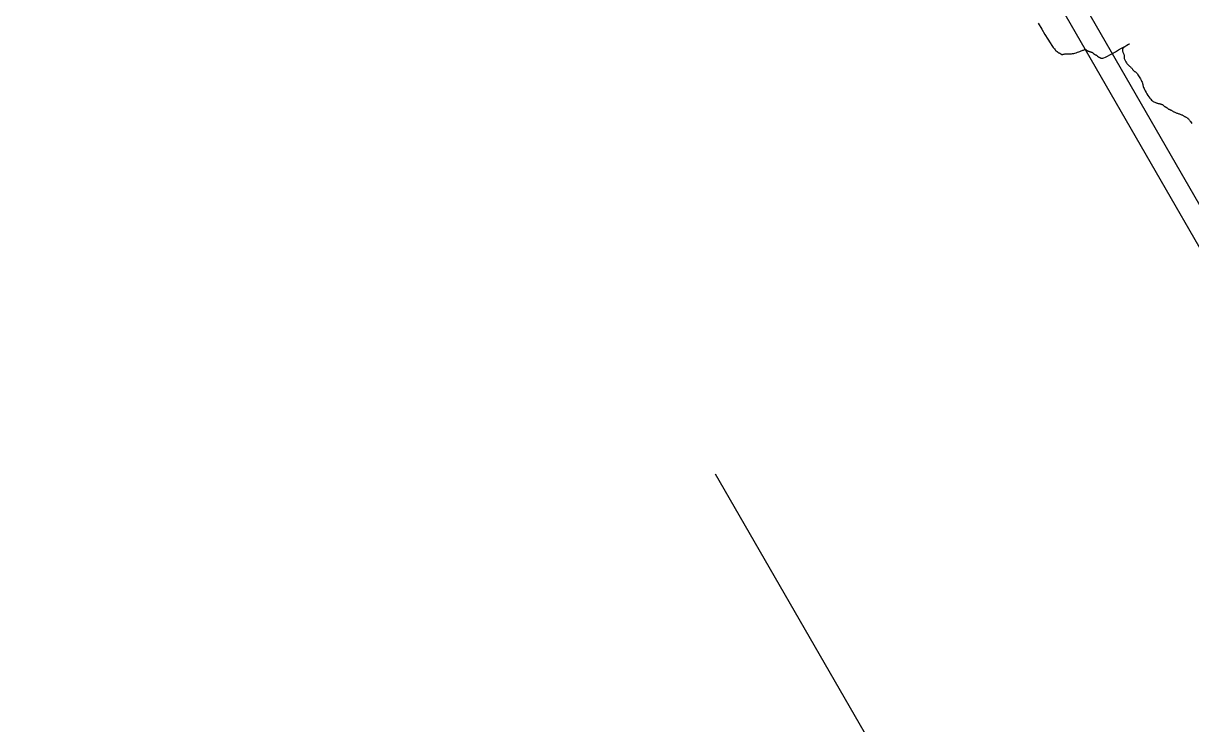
# Model space of a CAD drawing. Header units: metres. Extents: x 99558 to 100592, y 49739 to 50255.
# Drawn here: x 100018.68 to 100024.16, y 50060.85 to 50064.14 of the extents above; entities that cross this region are included whole.
import ezdxf

# ---------------------------------------------------------------- set-up
doc = ezdxf.new("R2010")
doc.units = ezdxf.units.M
doc.header["$MEASUREMENT"] = 0
for name, color, linetype in [('ParkingSpace', 252, 'Continuous'), ('Vegetation', 100, 'Continuous'), ('Walkway', 96, 'Continuous')]:
    doc.layers.add(name, color=color, linetype=linetype)

# ---------------------------------------------------------------- blocks, each defined once
blk = doc.blocks.new('ParkingSpaces')
at = {"layer": 'ParkingSpace'}
blk.add_lwpolyline([(17.5, 5), (17.5, 10)], dxfattribs=at)
blk = doc.blocks.new('TREE-01')
blk.add_lwpolyline([(-75.59, -10.52), (-75.58, -11.78), (-75.57, -12.94), (-75.54, -13.93), (-75.52, -14.73), (-75.48, -15.34), (-75.45, -15.8), (-75.41, -16.12), (-75.37, -16.33), (-75.34, -16.46), (-75.31, -16.54), (-75.28, -16.6), (-75.26, -16.65), (-75.24, -16.7), (-75.22, -16.75), (-75.21, -16.8), (-75.2, -16.85), (-75.18, -16.9), (-75.17, -16.95), (-75.14, -17), (-75.12, -17.05), (-75.08, -17.1), (-75.05, -17.15), (-75.01, -17.2), (-74.97, -17.25), (-74.94, -17.3), (-74.91, -17.35), (-74.88, -17.4), (-74.86, -17.45), (-74.84, -17.5), (-74.82, -17.54), (-74.8, -17.59), (-74.78, -17.63), (-74.76, -17.67), (-74.72, -17.7), (-74.68, -17.73), (-74.62, -17.75), (-74.55, -17.77), (-74.48, -17.79), (-74.39, -17.81), (-74.3, -17.83), (-74.21, -17.85), (-74.11, -17.89), (-74.01, -17.93), (-73.91, -17.99), (-73.81, -18.05), (-73.7, -18.13), (-73.58, -18.21), (-73.44, -18.29), (-73.3, -18.37), (-73.13, -18.45), (-72.94, -18.53), (-72.73, -18.6), (-72.5, -18.67), (-72.26, -18.73), (-72.02, -18.78), (-71.78, -18.83), (-71.55, -18.87), (-71.33, -18.9), (-71.14, -18.93), (-70.98, -18.95), (-70.85, -18.97), (-70.74, -18.99), (-70.66, -19), (-70.59, -19.01), (-70.54, -19.02), (-70.5, -19.04), (-70.47, -19.06), (-70.45, -19.09), (-70.44, -19.13), (-70.42, -19.16), (-70.41, -19.21), (-70.4, -19.25), (-70.38, -19.3), (-70.36, -19.35), (-70.34, -19.4), (-70.31, -19.45), (-70.28, -19.5), (-70.24, -19.55), (-70.2, -19.6), (-70.15, -19.65), (-70.11, -19.7), (-70.06, -19.75), (-70.01, -19.8), (-69.96, -19.85), (-69.91, -19.9), (-69.86, -19.95), (-69.82, -20), (-69.77, -20.05), (-69.74, -20.1), (-69.7, -20.15), (-69.67, -20.2), (-69.65, -20.25), (-69.63, -20.3), (-69.62, -20.35), (-69.61, -20.4), (-69.6, -20.45), (-69.58, -20.5), (-69.56, -20.55), (-69.54, -20.6), (-69.51, -20.65), (-69.48, -20.7), (-69.44, -20.75), (-69.41, -20.8), (-69.37, -20.85), (-69.33, -20.9), (-69.3, -20.95), (-69.27, -21), (-69.25, -21.05), (-69.23, -21.1), (-69.22, -21.15), (-69.21, -21.2), (-69.19, -21.25), (-69.18, -21.3), (-69.16, -21.35), (-69.14, -21.4), (-69.11, -21.45), (-69.08, -21.5), (-69.04, -21.55), (-69.01, -21.6), (-68.97, -21.65), (-68.93, -21.7), (-68.9, -21.75), (-68.87, -21.8), (-68.85, -21.85), (-68.82, -21.9), (-68.76, -21.94), (-68.67, -21.99), (-68.52, -22.03), (-68.3, -22.07), (-68, -22.1), (-67.61, -22.13), (-67.11, -22.15), (-66.53, -22.17), (-65.9, -22.18), (-65.26, -22.19), (-64.65, -22.19), (-64.09, -22.2), (-63.62, -22.2), (-63.27, -22.2), (-63.07, -22.2), (-63, -22.2), (-63.04, -22.2), (-63.16, -22.21), (-63.34, -22.21), (-63.56, -22.22), (-63.79, -22.24), (-64, -22.26), (-64.19, -22.29), (-64.34, -22.33), (-64.45, -22.37), (-64.55, -22.42), (-64.62, -22.48), (-64.67, -22.55), (-64.71, -22.64), (-64.74, -22.73), (-64.76, -22.84), (-64.78, -22.95), (-64.79, -23.07), (-64.81, -23.19), (-64.82, -23.3), (-64.83, -23.41), (-64.85, -23.51), (-64.87, -23.6), (-64.9, -23.66), (-64.93, -23.72), (-64.97, -23.76), (-65.01, -23.8), (-65.04, -23.85), (-65.08, -23.91), (-65.11, -23.97), (-65.14, -24.06), (-65.16, -24.17), (-65.18, -24.31), (-65.19, -24.45), (-65.19, -24.61), (-65.19, -24.78), (-65.18, -24.94), (-65.16, -25.11), (-65.14, -25.26), (-65.11, -25.41), (-65.08, -25.54), (-65.04, -25.66), (-65.01, -25.78), (-64.97, -25.89), (-64.93, -25.99), (-64.9, -26.1), (-64.87, -26.2), (-64.85, -26.3), (-64.83, -26.39), (-64.82, -26.49), (-64.81, -26.59), (-64.79, -26.68), (-64.78, -26.77), (-64.76, -26.85), (-64.74, -26.93), (-64.71, -27), (-64.68, -27.07), (-64.64, -27.15), (-64.61, -27.23), (-64.57, -27.32), (-64.53, -27.43), (-64.5, -27.57), (-64.47, -27.73), (-64.45, -27.92), (-64.43, -28.13), (-64.42, -28.36), (-64.42, -28.59), (-64.42, -28.83), (-64.43, -29.06), (-64.45, -29.27), (-64.47, -29.46), (-64.5, -29.62), (-64.53, -29.76), (-64.57, -29.89), (-64.61, -30.01), (-64.64, -30.14), (-64.68, -30.29), (-64.71, -30.46), (-64.74, -30.66), (-64.76, -30.91), (-64.77, -31.18), (-64.78, -31.49), (-64.78, -31.8), (-64.77, -32.12), (-64.75, -32.43), (-64.72, -32.73), (-64.67, -32.99), (-64.62, -33.23), (-64.55, -33.42), (-64.48, -33.59), (-64.4, -33.73), (-64.31, -33.86), (-64.23, -33.96), (-64.15, -34.05), (-64.07, -34.13), (-64, -34.2), (-63.93, -34.26), (-63.87, -34.33), (-63.81, -34.38), (-63.76, -34.44), (-63.71, -34.49), (-63.65, -34.54), (-63.6, -34.59), (-63.55, -34.64), (-63.51, -34.69), (-63.46, -34.74), (-63.41, -34.79), (-63.37, -34.84), (-63.33, -34.89), (-63.3, -34.94), (-63.27, -34.99), (-63.25, -35.04), (-63.23, -35.09), (-63.22, -35.14), (-63.2, -35.19), (-63.19, -35.24), (-63.18, -35.29), (-63.16, -35.34), (-63.14, -35.39), (-63.11, -35.44), (-63.08, -35.49), (-63.04, -35.54), (-63, -35.59), (-62.97, -35.64), (-62.93, -35.69), (-62.9, -35.74), (-62.87, -35.79), (-62.85, -35.84), (-62.83, -35.89), (-62.82, -35.94), (-62.8, -35.99), (-62.79, -36.04), (-62.78, -36.09), (-62.76, -36.14), (-62.74, -36.19), (-62.71, -36.24), (-62.68, -36.29), (-62.64, -36.35), (-62.6, -36.4), (-62.55, -36.46), (-62.5, -36.52), (-62.45, -36.59), (-62.4, -36.66), (-62.35, -36.74), (-62.3, -36.82), (-62.25, -36.91), (-62.2, -37), (-62.14, -37.1), (-62.08, -37.19), (-62.01, -37.29), (-61.94, -37.39), (-61.86, -37.49), (-61.78, -37.59), (-61.69, -37.69), (-61.6, -37.79), (-61.52, -37.89), (-61.43, -37.99), (-61.35, -38.09), (-61.27, -38.19), (-61.2, -38.29), (-61.13, -38.39), (-61.07, -38.49), (-61.01, -38.58), (-60.96, -38.68), (-60.9, -38.76), (-60.85, -38.85), (-60.8, -38.92), (-60.75, -39), (-60.7, -39.07), (-60.66, -39.14), (-60.61, -39.21), (-60.57, -39.29), (-60.53, -39.37), (-60.5, -39.48), (-60.47, -39.59), (-60.45, -39.73), (-60.43, -39.88), (-60.41, -40.05), (-60.39, -40.23), (-60.37, -40.43), (-60.35, -40.65)])

msp = doc.modelspace()

# ---------------------------------------------------------------- linework, layer by layer
at = {"layer": 'Walkway'}
for points in [[(100039.3324, 50038.8744), (100041.9304, 50040.3744, 0.414214), (100042.2965, 50041.7404), (100019.5465, 50081.1445, 0.414214), (100018.1804, 50081.5106), (100015.5824, 50080.0106, 0.414214), (100015.2163, 50078.6445), (100037.9663, 50039.2404, 0.414214)], [(100039.2824, 50038.961), (100041.8804, 50040.461, 0.414214), (100042.2099, 50041.6904), (100019.4599, 50081.0945, 0.414214), (100018.2304, 50081.424), (100015.6324, 50079.924, 0.414214), (100015.3029, 50078.6945), (100038.0529, 50039.2904, 0.414214)]]:
    msp.add_lwpolyline(points, format="xyb", close=True, dxfattribs=at)

# ---------------------------------------------------------------- block references
at = {"rotation": 30.00000000000242}
msp.add_blockref('ParkingSpaces', (100011.7708, 50044.6123), dxfattribs=at)
at = {"layer": 'Vegetation', "color": 0, "xscale": 0.0255, "yscale": 0.0255, "zscale": 0.0255, "rotation": 30.00000000000241}
msp.add_blockref('TREE-01', (100024.9776, 50065.3353), dxfattribs=at)

doc.saveas('drawing.dxf')
